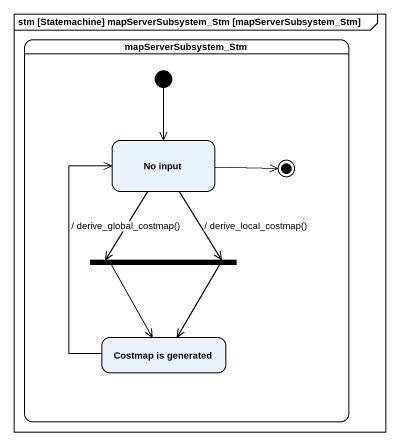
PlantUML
@startuml
mainframe stm [Statemachine] mapServerSubsystem_Stm [mapServerSubsystem_Stm]
hide empty description
state mapServerSubsystem_Stm {
  state "No input" as No_input
  state fork1 <<fork>>
  state "Costmap is generated" as Costmap_is_generated
  [*] --> No_input
  No_input -right-> [*]
}
No_input --> fork1 : / derive_global_costmap()
No_input --> fork1 : / derive_local_costmap()
fork1 --> Costmap_is_generated
fork1 --> Costmap_is_generated
Costmap_is_generated -up-> No_input
@enduml
